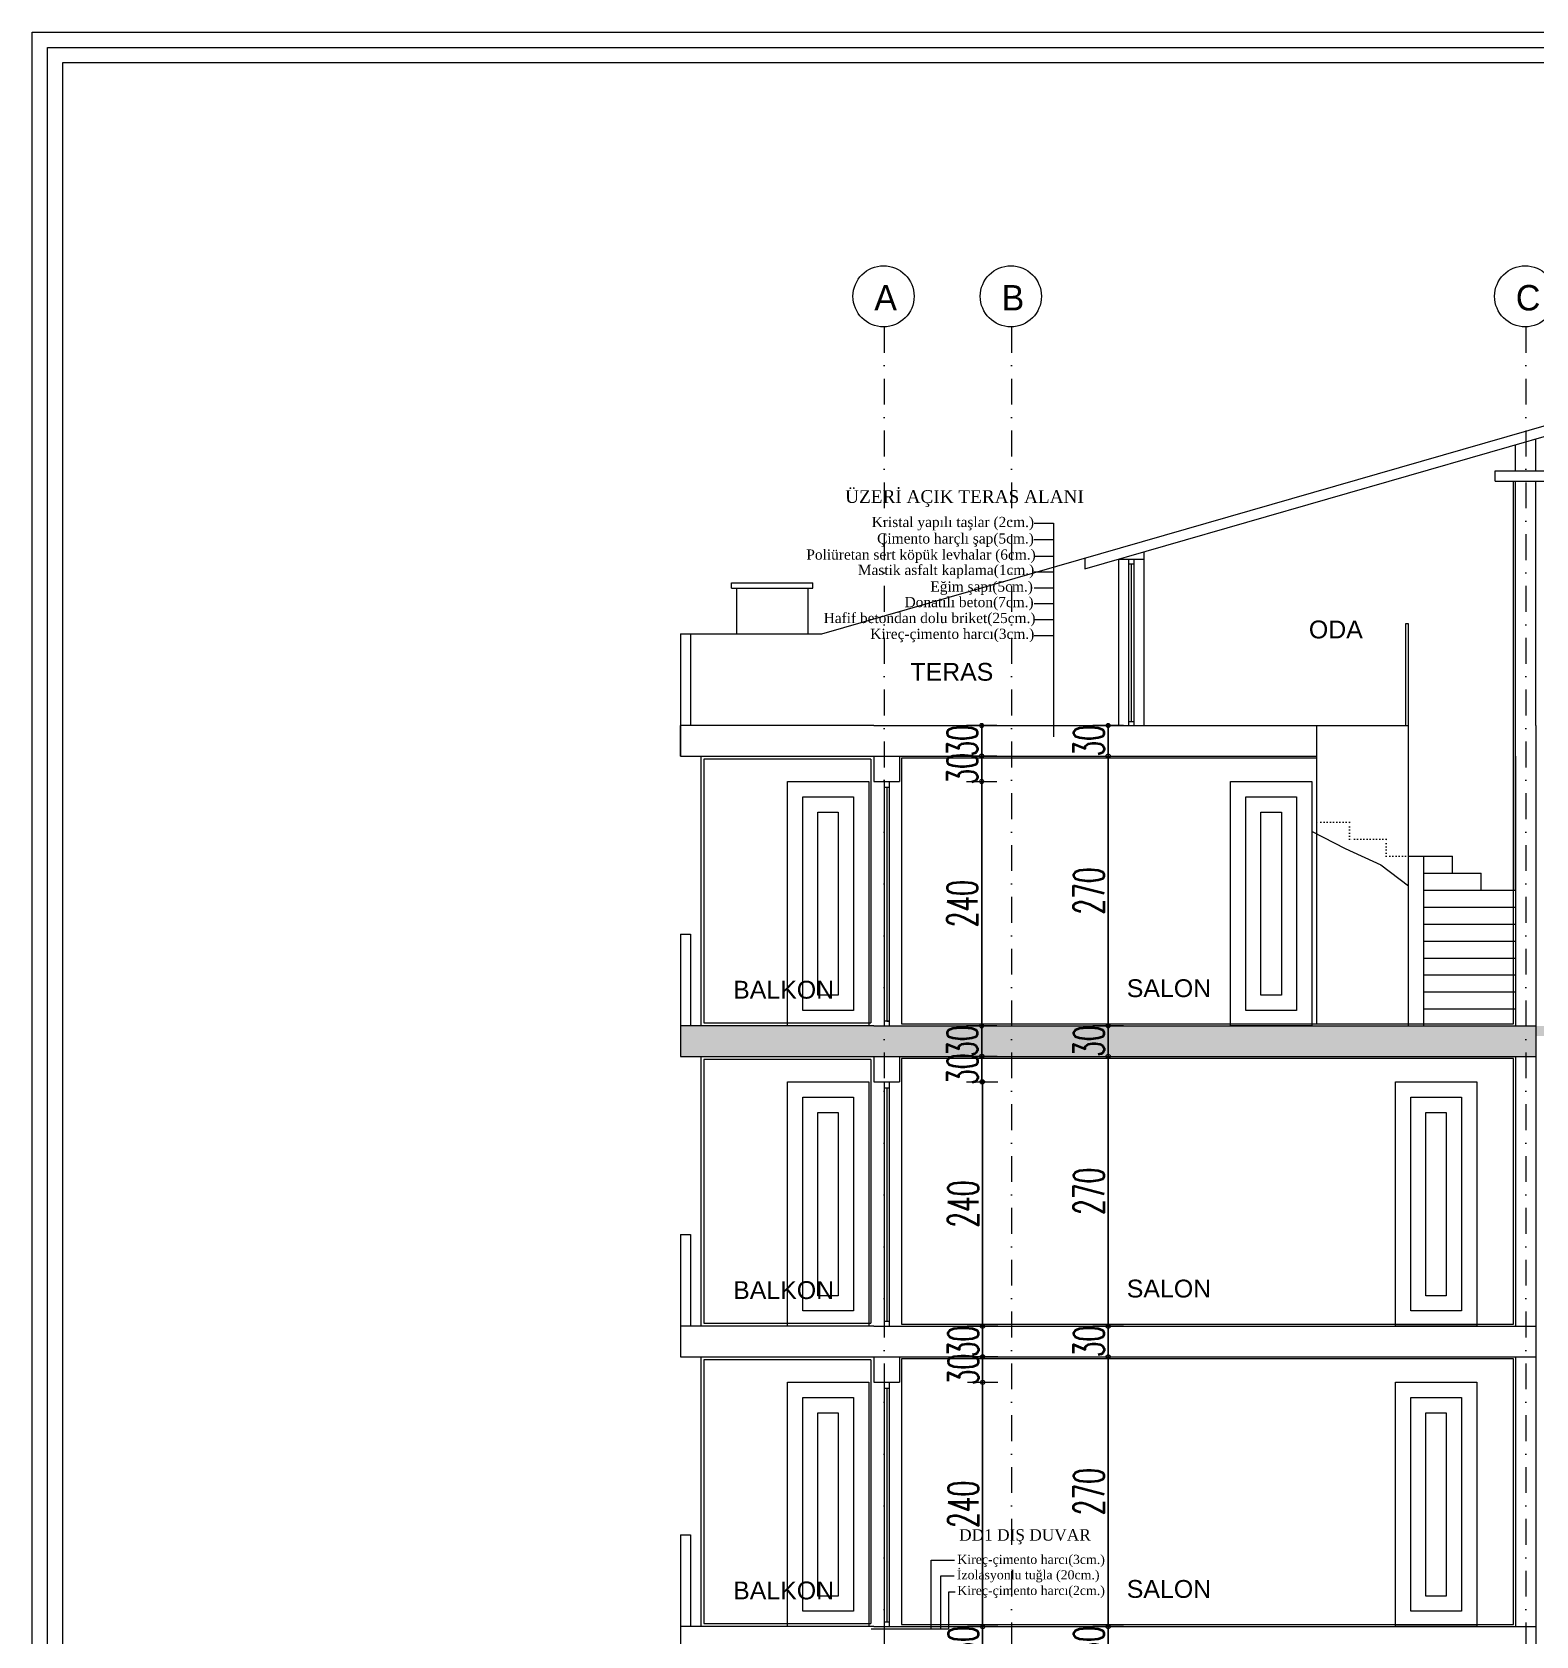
# Model space of a CAD drawing. Header units: millimetres. Extents: x -16104 to 67872, y -88009 to 12107.
# Drawn here: x 39122 to 40599, y 10532 to 12107 of the extents above; entities that cross this region are included whole.
import ezdxf

# ---------------------------------------------------------------- set-up
doc = ezdxf.new("R2010")
doc.units = ezdxf.units.MM
doc.linetypes.add('ACAD_ISO07W100', pattern=[3, 0, -3])
doc.linetypes.add('DASHDOTX2', pattern=[50.8, 25.4, -12.7, 0, -12.7])
doc.layers.get('0').update_dxf_attribs({"color": 241})
doc.layers.add('c05', color=32, linetype='Continuous', lineweight=13)
doc.layers.add('TARAMA', color=8, linetype='Continuous', lineweight=15)
doc.styles.add('DIM', font='Txttw.shx', dxfattribs={"width": 0.6})
doc.styles.add('ÖLÇÜ', font='times.ttf', dxfattribs={"height": 15})
doc.dimstyles.new('50', dxfattribs={"dimscale": 0, "dimtxt": 30, "dimasz": 1, "dimexe": 0, "dimexo": 2, "dimgap": 4, "dimtad": 1, "dimdec": 0, "dimzin": 0, "dimdsep": 46, "dimtxsty": 'DIM', "dimblk1": 'DOT', "dimblk2": 'DOT', "dimsah": 1, "dimcen": 1.5, "dimdle": 3, "dimse1": 1, "dimse2": 1, "dimclrd": 256, "dimclre": 9, "dimclrt": 256, "dimadec": 0, "dimazin": 0, "dimtfac": 0.24, "dimtdec": 0, "dimtix": 1, "dimtmove": 2, "dimatfit": 3, "dimldrblk": 'DOT', "dimfxl": 0, "dimtolj": 1, "dimtzin": 15, "dimarcsym": 0})
pattern_1 = [(45, (1786.5696, -7080.6812), (-1.76776695, 1.76776695), []), (45, (1788.3346, -7080.6812), (-1.76776695, 1.76776695), [1.2, -0.5])]

# ---------------------------------------------------------------- blocks, each defined once
blk = doc.blocks.new('DOT')
for p, q in [((-2, 0), (0, 0)), ((0, 15), (0, -15)), ((2, 0), (0, 0))]:
    blk.add_line(p, q)
blk.add_circle((0, 0), 2)
blk = doc.blocks.new('*D875')
at = {"layer": 'Defpoints', "color": 0, "transparency": 16777216}
for p in [(39973.7, 11396.1), (39973.7, 11371.1), (40054.5, 11371.1)]:
    blk.add_point(p, dxfattribs=at)
at = {"layer": 'TARAMA', "lineweight": -2, "transparency": 16777216}
for p, q in [((40054.5, 11397.1), (40054.5, 11398.1)), ((40054.5, 11396.1), (40054.5, 11371.1)), ((40054.5, 11370.1), (40054.5, 11369.1))]:
    blk.add_line(p, q, dxfattribs=at)
for p, rotation in [((40054.5, 11396.1), 270), ((40054.5, 11371.1), 90)]:
    blk.add_blockref('DOT', p, dxfattribs=dict(at, rotation=rotation))
at = {"layer": 'TARAMA', "transparency": 16777216, "insert": (40035.5, 11383.6), "char_height": 30, "attachment_point": 5, "rotation": 90, "style": 'DIM'}
blk.add_mtext('\\A1;30', dxfattribs=at)
blk = doc.blocks.new('*D268')
at = {"layer": 'Defpoints', "color": 0, "transparency": 16777216}
for p in [(40054.5, 11426.1), (40054.5, 11426.1), (40054.5, 11396.1)]:
    blk.add_point(p, dxfattribs=at)
at = {"layer": 'TARAMA', "lineweight": -2, "transparency": 16777216}
for p, q in [((40054.5, 11427.1), (40054.5, 11428.1)), ((40054.5, 11396.1), (40054.5, 11426.1)), ((40054.5, 11395.1), (40054.5, 11394.1))]:
    blk.add_line(p, q, dxfattribs=at)
for p, rotation in [((40054.5, 11426.1), 270), ((40054.5, 11396.1), 90)]:
    blk.add_blockref('DOT', p, dxfattribs=dict(at, rotation=rotation))
at = {"layer": 'TARAMA', "transparency": 16777216, "insert": (40035.5, 11411.1), "char_height": 30, "attachment_point": 5, "rotation": 90, "style": 'DIM'}
blk.add_mtext('\\A1;30', dxfattribs=at)
blk = doc.blocks.new('*D269')
at = {"layer": 'Defpoints', "color": 0, "transparency": 16777216}
for p in [(40052.5, 11371.1), (40042.5, 11131.1), (40054.5, 11131.1)]:
    blk.add_point(p, dxfattribs=at)
at = {"layer": 'TARAMA', "lineweight": -2, "transparency": 16777216}
blk.add_line((40054.5, 11370.1), (40054.5, 11132.1), dxfattribs=at)
for p, rotation in [((40054.5, 11371.1), 90), ((40054.5, 11131.1), 270)]:
    blk.add_blockref('DOT', p, dxfattribs=dict(at, rotation=rotation))
at = {"layer": 'TARAMA', "transparency": 16777216, "insert": (40035.5, 11251.1), "char_height": 30, "attachment_point": 5, "rotation": 90, "style": 'DIM'}
blk.add_mtext('\\A1;240', dxfattribs=at)
blk = doc.blocks.new('*D270')
at = {"layer": 'Defpoints', "color": 0, "transparency": 16777216}
for p in [(40054.5, 11131.1), (40054.5, 11101.1), (40054.5, 11101.1)]:
    blk.add_point(p, dxfattribs=at)
at = {"layer": 'TARAMA', "lineweight": -2, "transparency": 16777216}
for p, q in [((40054.5, 11132.1), (40054.5, 11133.1)), ((40054.5, 11131.1), (40054.5, 11101.1)), ((40054.5, 11100.1), (40054.5, 11099.1))]:
    blk.add_line(p, q, dxfattribs=at)
for p, rotation in [((40054.5, 11131.1), 270), ((40054.5, 11101.1), 90)]:
    blk.add_blockref('DOT', p, dxfattribs=dict(at, rotation=rotation))
at = {"layer": 'TARAMA', "transparency": 16777216, "insert": (40035.5, 11116.1), "char_height": 30, "attachment_point": 5, "rotation": 90, "style": 'DIM'}
blk.add_mtext('\\A1;30', dxfattribs=at)
blk = doc.blocks.new('*D876')
at = {"layer": 'Defpoints', "color": 0, "transparency": 16777216}
for p in [(39973.7, 11101.1), (39973.7, 11076.1), (40054.7, 11076.1)]:
    blk.add_point(p, dxfattribs=at)
at = {"layer": 'TARAMA', "lineweight": -2, "transparency": 16777216}
for p, q in [((40054.7, 11102.1), (40054.7, 11103.1)), ((40054.7, 11101.1), (40054.7, 11076.1)), ((40054.7, 11075.1), (40054.7, 11074.1))]:
    blk.add_line(p, q, dxfattribs=at)
for p, rotation in [((40054.7, 11101.1), 270), ((40054.7, 11076.1), 90)]:
    blk.add_blockref('DOT', p, dxfattribs=dict(at, rotation=rotation))
at = {"layer": 'TARAMA', "transparency": 16777216, "insert": (40035.7, 11088.6), "char_height": 30, "attachment_point": 5, "rotation": 90, "style": 'DIM'}
blk.add_mtext('\\A1;30', dxfattribs=at)
blk = doc.blocks.new('*D877')
at = {"layer": 'Defpoints', "color": 0, "transparency": 16777216}
for p in [(39973.7, 11076.1), (39973.7, 10836.1), (40055.3, 10836.1)]:
    blk.add_point(p, dxfattribs=at)
at = {"layer": 'TARAMA', "lineweight": -2, "transparency": 16777216}
blk.add_line((40055.3, 11075.1), (40055.3, 10837.1), dxfattribs=at)
for p, rotation in [((40055.3, 11076.1), 90), ((40055.3, 10836.1), 270)]:
    blk.add_blockref('DOT', p, dxfattribs=dict(at, rotation=rotation))
at = {"layer": 'TARAMA', "transparency": 16777216, "insert": (40036.3, 10956.1), "char_height": 30, "attachment_point": 5, "rotation": 90, "style": 'DIM'}
blk.add_mtext('\\A1;240', dxfattribs=at)
blk = doc.blocks.new('*D271')
at = {"layer": 'Defpoints', "color": 0, "transparency": 16777216}
for p in [(40055.3, 10836.1), (40055.3, 10806.1), (40055.3, 10806.1)]:
    blk.add_point(p, dxfattribs=at)
at = {"layer": 'TARAMA', "lineweight": -2, "transparency": 16777216}
for p, q in [((40055.3, 10837.1), (40055.3, 10838.1)), ((40055.3, 10836.1), (40055.3, 10806.1)), ((40055.3, 10805.1), (40055.3, 10804.1))]:
    blk.add_line(p, q, dxfattribs=at)
for p, rotation in [((40055.3, 10836.1), 270), ((40055.3, 10806.1), 90)]:
    blk.add_blockref('DOT', p, dxfattribs=dict(at, rotation=rotation))
at = {"layer": 'TARAMA', "transparency": 16777216, "insert": (40036.3, 10821.1), "char_height": 30, "attachment_point": 5, "rotation": 90, "style": 'DIM'}
blk.add_mtext('\\A1;30', dxfattribs=at)
blk = doc.blocks.new('*D878')
at = {"layer": 'Defpoints', "color": 0, "transparency": 16777216}
for p in [(39973.7, 10806.1), (39973.7, 10781.1), (40055.4, 10781.1)]:
    blk.add_point(p, dxfattribs=at)
at = {"layer": 'TARAMA', "lineweight": -2, "transparency": 16777216}
for p, q in [((40055.4, 10807.1), (40055.4, 10808.1)), ((40055.4, 10806.1), (40055.4, 10781.1)), ((40055.4, 10780.1), (40055.4, 10779.1))]:
    blk.add_line(p, q, dxfattribs=at)
for p, rotation in [((40055.4, 10806.1), 270), ((40055.4, 10781.1), 90)]:
    blk.add_blockref('DOT', p, dxfattribs=dict(at, rotation=rotation))
at = {"layer": 'TARAMA', "transparency": 16777216, "insert": (40036.4, 10793.6), "char_height": 30, "attachment_point": 5, "rotation": 90, "style": 'DIM'}
blk.add_mtext('\\A1;30', dxfattribs=at)
blk = doc.blocks.new('*D272')
at = {"layer": 'Defpoints', "color": 0, "transparency": 16777216}
for p in [(40053.4, 10781.1), (40053.4, 10541.1), (40055.4, 10541.1)]:
    blk.add_point(p, dxfattribs=at)
at = {"layer": 'TARAMA', "lineweight": -2, "transparency": 16777216}
blk.add_line((40055.4, 10780.1), (40055.4, 10542.1), dxfattribs=at)
for p, rotation in [((40055.4, 10781.1), 90), ((40055.4, 10541.1), 270)]:
    blk.add_blockref('DOT', p, dxfattribs=dict(at, rotation=rotation))
at = {"layer": 'TARAMA', "transparency": 16777216, "insert": (40036.4, 10661.1), "char_height": 30, "attachment_point": 5, "rotation": 90, "style": 'DIM'}
blk.add_mtext('\\A1;240', dxfattribs=at)
blk = doc.blocks.new('*D273')
at = {"layer": 'Defpoints', "color": 0, "transparency": 16777216}
for p in [(40055.4, 10541.1), (40055.4, 10511.1), (40055.4, 10511.1)]:
    blk.add_point(p, dxfattribs=at)
at = {"layer": 'TARAMA', "lineweight": -2, "transparency": 16777216}
for p, q in [((40055.4, 10542.1), (40055.4, 10543.1)), ((40055.4, 10541.1), (40055.4, 10511.1)), ((40055.4, 10510.1), (40055.4, 10509.1))]:
    blk.add_line(p, q, dxfattribs=at)
for p, rotation in [((40055.4, 10541.1), 270), ((40055.4, 10511.1), 90)]:
    blk.add_blockref('DOT', p, dxfattribs=dict(at, rotation=rotation))
at = {"layer": 'TARAMA', "transparency": 16777216, "insert": (40036.4, 10526.1), "char_height": 30, "attachment_point": 5, "rotation": 90, "style": 'DIM'}
blk.add_mtext('\\A1;30', dxfattribs=at)
blk = doc.blocks.new('*D298')
at = {"layer": 'Defpoints', "color": 0, "transparency": 16777216}
for p in [(40178.7, 11396.1), (40178.7, 11131.1), (40178.7, 11131.1)]:
    blk.add_point(p, dxfattribs=at)
at = {"layer": 'TARAMA', "lineweight": -2, "transparency": 16777216}
blk.add_line((40178.7, 11395.1), (40178.7, 11132.1), dxfattribs=at)
for p, rotation in [((40178.7, 11396.1), 90), ((40178.7, 11131.1), 270)]:
    blk.add_blockref('DOT', p, dxfattribs=dict(at, rotation=rotation))
at = {"layer": 'TARAMA', "transparency": 16777216, "insert": (40159.7, 11263.6), "char_height": 30, "attachment_point": 5, "rotation": 90, "style": 'DIM'}
blk.add_mtext('\\A1;270', dxfattribs=at)
blk = doc.blocks.new('*D881')
at = {"layer": 'Defpoints', "color": 0, "transparency": 16777216}
for p in [(40178.7, 11131.1), (40178.7, 11101.1), (40178.7, 11101.1)]:
    blk.add_point(p, dxfattribs=at)
at = {"layer": 'TARAMA', "lineweight": -2, "transparency": 16777216}
for p, q in [((40178.7, 11132.1), (40178.7, 11133.1)), ((40178.7, 11131.1), (40178.7, 11101.1)), ((40178.7, 11100.1), (40178.7, 11099.1))]:
    blk.add_line(p, q, dxfattribs=at)
for p, rotation in [((40178.7, 11131.1), 270), ((40178.7, 11101.1), 90)]:
    blk.add_blockref('DOT', p, dxfattribs=dict(at, rotation=rotation))
at = {"layer": 'TARAMA', "transparency": 16777216, "insert": (40159.7, 11116.1), "char_height": 30, "attachment_point": 5, "rotation": 90, "style": 'DIM'}
blk.add_mtext('\\A1;30', dxfattribs=at)
blk = doc.blocks.new('*D299')
at = {"layer": 'Defpoints', "color": 0, "transparency": 16777216}
for p in [(40178.7, 11101.1), (40178.7, 10836.1), (40178.7, 10836.1)]:
    blk.add_point(p, dxfattribs=at)
at = {"layer": 'TARAMA', "lineweight": -2, "transparency": 16777216}
blk.add_line((40178.7, 11100.1), (40178.7, 10837.1), dxfattribs=at)
for p, rotation in [((40178.7, 11101.1), 90), ((40178.7, 10836.1), 270)]:
    blk.add_blockref('DOT', p, dxfattribs=dict(at, rotation=rotation))
at = {"layer": 'TARAMA', "transparency": 16777216, "insert": (40159.7, 10968.6), "char_height": 30, "attachment_point": 5, "rotation": 90, "style": 'DIM'}
blk.add_mtext('\\A1;270', dxfattribs=at)
blk = doc.blocks.new('*D300')
at = {"layer": 'Defpoints', "color": 0, "transparency": 16777216}
for p in [(40178.7, 10836.1), (40178.7, 10806.1), (40178.7, 10806.1)]:
    blk.add_point(p, dxfattribs=at)
at = {"layer": 'TARAMA', "lineweight": -2, "transparency": 16777216}
for p, q in [((40178.7, 10837.1), (40178.7, 10838.1)), ((40178.7, 10836.1), (40178.7, 10806.1)), ((40178.7, 10805.1), (40178.7, 10804.1))]:
    blk.add_line(p, q, dxfattribs=at)
for p, rotation in [((40178.7, 10836.1), 270), ((40178.7, 10806.1), 90)]:
    blk.add_blockref('DOT', p, dxfattribs=dict(at, rotation=rotation))
at = {"layer": 'TARAMA', "transparency": 16777216, "insert": (40159.7, 10821.1), "char_height": 30, "attachment_point": 5, "rotation": 90, "style": 'DIM'}
blk.add_mtext('\\A1;30', dxfattribs=at)
blk = doc.blocks.new('*D301')
at = {"layer": 'Defpoints', "color": 0, "transparency": 16777216}
for p in [(40178.7, 10806.1), (40178.7, 10541.1), (40178.7, 10541.1)]:
    blk.add_point(p, dxfattribs=at)
at = {"layer": 'TARAMA', "lineweight": -2, "transparency": 16777216}
blk.add_line((40178.7, 10805.1), (40178.7, 10542.1), dxfattribs=at)
for p, rotation in [((40178.7, 10806.1), 90), ((40178.7, 10541.1), 270)]:
    blk.add_blockref('DOT', p, dxfattribs=dict(at, rotation=rotation))
at = {"layer": 'TARAMA', "transparency": 16777216, "insert": (40159.7, 10673.6), "char_height": 30, "attachment_point": 5, "rotation": 90, "style": 'DIM'}
blk.add_mtext('\\A1;270', dxfattribs=at)
blk = doc.blocks.new('*D302')
at = {"layer": 'Defpoints', "color": 0, "transparency": 16777216}
for p in [(40178.7, 10541.1), (40178.7, 10511.1), (40178.7, 10511.1)]:
    blk.add_point(p, dxfattribs=at)
at = {"layer": 'TARAMA', "lineweight": -2, "transparency": 16777216}
for p, q in [((40178.7, 10542.1), (40178.7, 10543.1)), ((40178.7, 10541.1), (40178.7, 10511.1)), ((40178.7, 10510.1), (40178.7, 10509.1))]:
    blk.add_line(p, q, dxfattribs=at)
for p, rotation in [((40178.7, 10541.1), 270), ((40178.7, 10511.1), 90)]:
    blk.add_blockref('DOT', p, dxfattribs=dict(at, rotation=rotation))
at = {"layer": 'TARAMA', "transparency": 16777216, "insert": (40159.7, 10526.1), "char_height": 30, "attachment_point": 5, "rotation": 90, "style": 'DIM'}
blk.add_mtext('\\A1;30', dxfattribs=at)
blk = doc.blocks.new('*D503')
at = {"layer": 'Defpoints', "color": 0, "transparency": 16777216}
for p in [(40178.7, 11426.1), (40178.7, 11426.1), (40178.7, 11396.1)]:
    blk.add_point(p, dxfattribs=at)
at = {"layer": 'TARAMA', "lineweight": -2, "transparency": 16777216}
for p, q in [((40178.7, 11427.1), (40178.7, 11428.1)), ((40178.7, 11396.1), (40178.7, 11426.1)), ((40178.7, 11395.1), (40178.7, 11394.1))]:
    blk.add_line(p, q, dxfattribs=at)
for p, rotation in [((40178.7, 11426.1), 270), ((40178.7, 11396.1), 90)]:
    blk.add_blockref('DOT', p, dxfattribs=dict(at, rotation=rotation))
at = {"layer": 'TARAMA', "transparency": 16777216, "insert": (40159.7, 11411.1), "char_height": 30, "attachment_point": 5, "rotation": 90, "style": 'DIM'}
blk.add_mtext('\\A1;30', dxfattribs=at)

msp = doc.modelspace()

# ---------------------------------------------------------------- hatches: boundary and pattern name
at = {"layer": 'TARAMA'}
h = msp.add_hatch(dxfattribs=at)
h.set_pattern_fill('JIS_STN_2.5,_O', color=256)
h.set_pattern_definition(pattern_1)
h.paths.add_polyline_path([(41263.5, 11416.1), (41348.7, 11416.1), (41348.7, 11426.1), (41227.7, 11426.1), (41227.7, 11408), (41194.7, 11408), (41194.7, 11392.7), (41166.7, 11392.7), (41166.7, 11377.4), (41138.7, 11377.4), (41138.7, 11362.1), (41110.7, 11362.1), (41110.7, 11346.8), (41082.7, 11346.8), (41082.7, 11331.5), (41054.7, 11331.5), (41054.7, 11316.2), (41026.7, 11316.2), (41026.7, 11300.9), (40998.7, 11300.9), (40998.7, 11285.6), (40970.7, 11285.6), (40970.7, 11270.2), (40942.7, 11270.2), (40942.7, 11254.9), (40914.7, 11254.9), (40914.7, 11239.6), (40886.7, 11239.6), (40886.7, 11224.3), (40858.7, 11224.3), (40858.7, 11209), (40830.7, 11209), (40830.7, 11193.7), (40802.7, 11193.7), (40802.7, 11178.4), (40774.7, 11178.4), (40774.7, 11163.1), (40746.7, 11163.1), (40746.7, 11147.7), (40718.7, 11147.7), (40718.7, 11131.1), (40598.7, 11131.1), (40598.7, 11121.1), (40718.4, 11121.1)])
h = msp.add_hatch(dxfattribs=at)
h.set_pattern_fill('JIS_STN_2.5,_O', color=256)
h.set_pattern_definition(pattern_1)
h.paths.add_polyline_path([(40598.7, 11101.1), (40598.7, 11131.1), (39948.7, 11131.1), (39758.7, 11131.1), (39758.7, 11101.1)])
h = msp.add_hatch(dxfattribs=at)
h.set_pattern_fill('JIS_STN_2.5,_O', color=256)
h.set_pattern_definition([(45, (1786.5696, -7375.6812), (-1.76776695, 1.76776695), []), (45, (1788.3346, -7375.6812), (-1.76776695, 1.76776695), [1.2, -0.5])])
h.paths.add_polyline_path([(39758.7, 11101.1), (40598.7, 11101.1), (40598.7, 11131.1), (39948.7, 11131.1), (39758.7, 11131.1)])
h = msp.add_hatch(dxfattribs=at)
h.set_pattern_fill('JIS_STN_2.5,_O', color=256)
h.set_pattern_definition([(45, (1786.5696, -7670.6812), (-1.76776695, 1.76776695), []), (45, (1788.3346, -7670.6812), (-1.76776695, 1.76776695), [1.2, -0.5])])
h.paths.add_polyline_path([(40598.7, 11101.1), (40598.7, 11131.1), (39948.7, 11131.1), (39758.7, 11131.1), (39758.7, 11101.1)])
h = msp.add_hatch(dxfattribs=at)
h.set_pattern_fill('JIS_STN_2.5,_O', color=256)
h.set_pattern_definition([(45, (1786.5696, -7965.6812), (-1.76776695, 1.76776695), []), (45, (1788.3346, -7965.6812), (-1.76776695, 1.76776695), [1.2, -0.5])])
h.paths.add_polyline_path([(40598.7, 11101.1), (40598.7, 11131.1), (39948.7, 11131.1), (39758.7, 11131.1), (39758.7, 11101.1)])
h = msp.add_hatch(dxfattribs=at)
h.set_pattern_fill('JIS_STN_2.5,_O', color=256)
h.set_pattern_definition([(45, (1786.5696, -8260.6812), (-1.76776695, 1.76776695), []), (45, (1788.3346, -8260.6812), (-1.76776695, 1.76776695), [1.2, -0.5])])
h.paths.add_polyline_path([(40598.7, 11101.1), (40598.7, 11131.1), (39948.7, 11131.1), (39758.7, 11131.1), (39758.7, 11101.1)])
h = msp.add_hatch(dxfattribs=at)
h.set_pattern_fill('JIS_STN_2.5,_O', color=256)
h.set_pattern_definition([(45, (1786.5696, -8555.6812), (-1.76776695, 1.76776695), []), (45, (1788.3346, -8555.6812), (-1.76776695, 1.76776695), [1.2, -0.5])])
h.paths.add_polyline_path([(40598.7, 11101.1), (40598.7, 11131.1), (39948.7, 11131.1), (39758.7, 11131.1), (39758.7, 11101.1)])

# ---------------------------------------------------------------- linework, layer by layer
at = {"layer": 'c05'}
for points in [[(42652.3, 8939.6), (42652.3, 8729.3), (39122.1, 8729.3), (39122.1, 12107.1), (42652.3, 12107.1), (42652.3, 10251)], [(42652.3, 8939.6), (42652.3, 8729.3), (39122.1, 8729.3), (39122.1, 12107.1), (42652.3, 12107.1), (42652.3, 10251)], [(42637.3, 8939.6), (42637.3, 8744.3), (39137.1, 8744.3), (39137.1, 12092.1), (42637.3, 12092.1), (42637.3, 10251)], [(42622.3, 8939.6), (42622.3, 8759.3), (39152.1, 8759.3), (39152.1, 12077.1), (42622.3, 12077.1), (42622.3, 10251)]]:
    msp.add_lwpolyline(points, dxfattribs=at)
at = {"layer": 'TARAMA'}
for p, q in [((39897.5, 11516.1), (40973.7, 11826.1)), ((40155.9, 11580.1), (40973.6, 11815.7)), ((40598.7, 11676.1), (40598.7, 11707.7)), ((40578.7, 11676.1), (40578.7, 11701.9)), ((40558.7, 11676.1), (41388.7, 11676.1)), ((40558.7, 11666.1), (40558.7, 11676.1)), ((40558.7, 11666.1), (41388.7, 11666.1)), ((40578.7, 11264.4), (40578.7, 11666.1)), ((40598.7, 11426.1), (40598.7, 11666.1)), ((40106, 11624.8), (40125.1, 11624.8)), ((40125.1, 11624.8), (40125.1, 11414.9)), ((40106, 11608.7), (40125.1, 11608.7)), ((40213.7, 11596.8), (40213.7, 11426.1)), ((40106, 11592.5), (40125.1, 11592.5)), ((40155.9, 11590.5), (40155.9, 11580.1)), ((40188.7, 11589.5), (40188.7, 11426.1)), ((40188.7, 11589.5), (40213.7, 11589.5)), ((40198.7, 11589.5), (40198.7, 11426.1)), ((40198.7, 11584.8), (40203.7, 11584.8)), ((40201.2, 11584.8), (40201.2, 11429.9)), ((40203.7, 11589.5), (40203.7, 11426.1)), ((39808.7, 11566.1), (39888.7, 11566.1)), ((39808.7, 11561.1), (39808.7, 11566.1)), ((39888.7, 11561.1), (39888.7, 11566.1)), ((40106, 11577), (40125.1, 11577)), ((39808.7, 11561.1), (39888.7, 11561.1)), ((39813.7, 11561.1), (39813.7, 11516.1)), ((39883.7, 11561.1), (39883.7, 11516.1)), ((40106, 11561.4), (40125.1, 11561.4)), ((40106, 11545.8), (40125.1, 11545.8)), ((40106, 11530.2), (40125.1, 11530.2)), ((39758.7, 11516.1), (39768.7, 11516.1)), ((39758.7, 11516.1), (39758.7, 11426.1)), ((39758.7, 11516.1), (39758.7, 11396.1)), ((39768.7, 11516.1), (39768.7, 11426.1)), ((39768.7, 11516.1), (39897.5, 11516.1)), ((39883.7, 11516.1), (39897.5, 11516.1)), ((40106, 11514.6), (40125.1, 11514.6)), ((40473.7, 11526.1), (40470.7, 11526.1)), ((40470.7, 11526.1), (40470.7, 11426.1)), ((40473.7, 11426.1), (40473.7, 11526.1)), ((39948.7, 11426.1), (39758.7, 11426.1)), ((39758.7, 11396.1), (39758.7, 11426.1)), ((39948.7, 11426.1), (40383.7, 11426.1)), ((40198.7, 11429.9), (40203.7, 11429.9)), ((40383.7, 11133.1), (40383.7, 11426.1)), ((40383.7, 11426.1), (40473.7, 11426.1)), ((40473.7, 11131.1), (40473.7, 11426.1)), ((40598.7, 11426.1), (40598.7, 11131.1)), ((39758.7, 11396.1), (40383.7, 11396.1)), ((39778.7, 11396.1), (39778.7, 11131.1)), ((39948.7, 11396.1), (39948.7, 11371.1)), ((39973.7, 11396.1), (39973.7, 11371.1)), ((40578.7, 11396.1), (40578.7, 11131.1)), ((39948.7, 11371.1), (39973.7, 11371.1)), ((39958.7, 11371.1), (39958.7, 11131.1)), ((39958.7, 11365.4), (39963.7, 11365.4)), ((39961.2, 11365.4), (39961.2, 11135.6)), ((39963.7, 11371.1), (39963.7, 11131.1)), ((40379, 11322.1), (40411.3, 11305.3)), ((40411.3, 11305.3), (40446.3, 11289.1)), ((40473.7, 11297.7), (40516.8, 11297.7)), ((40488.7, 11131.1), (40488.7, 11297.7)), ((40516.8, 11281), (40516.8, 11297.7)), ((40446.3, 11289.1), (40473.7, 11268.5)), ((40488.7, 11281), (40544.9, 11281)), ((40544.9, 11264.4), (40544.9, 11281)), ((40488.7, 11264.4), (40578.7, 11264.4)), ((40488.7, 11247.7), (40578.7, 11247.7)), ((40488.7, 11231), (40578.7, 11231)), ((39758.7, 11221.1), (39768.7, 11221.1)), ((39758.7, 11221.1), (39758.7, 11131.1)), ((39758.7, 11221.1), (39758.7, 11101.1)), ((39768.7, 11221.1), (39768.7, 11131.1)), ((40488.7, 11214.4), (40578.7, 11214.4)), ((40488.7, 11197.7), (40578.7, 11197.7)), ((40488.7, 11181.1), (40578.7, 11181.1)), ((40488.7, 11164.4), (40578.7, 11164.4)), ((40488.7, 11147.7), (40578.7, 11147.7)), ((39948.7, 11131.1), (39758.7, 11131.1)), ((39948.7, 11131.1), (40598.7, 11131.1)), ((39963.7, 11135.6), (39958.7, 11135.6)), ((39961.2, 11135.6), (39963.7, 11135.6)), ((40598.7, 11131.1), (40598.7, 10836.1)), ((39758.7, 11101.1), (40598.7, 11101.1)), ((39778.7, 11101.1), (39778.7, 10836.1)), ((39948.7, 11101.1), (39948.7, 11076.1)), ((39973.7, 11101.1), (39973.7, 11076.1)), ((40578.7, 11101.1), (40578.7, 10836.1)), ((39948.7, 11076.1), (39973.7, 11076.1)), ((39958.7, 11076.1), (39958.7, 10836.1)), ((39963.7, 11076.1), (39963.7, 10836.1)), ((39958.7, 11070.4), (39963.7, 11070.4)), ((39961.2, 11070.4), (39961.2, 10840.6)), ((39758.7, 10926.1), (39768.7, 10926.1)), ((39758.7, 10926.1), (39758.7, 10836.1)), ((39758.7, 10926.1), (39758.7, 10806.1)), ((39768.7, 10926.1), (39768.7, 10836.1)), ((39963.7, 10840.6), (39958.7, 10840.6)), ((39948.7, 10836.1), (39758.7, 10836.1)), ((39948.7, 10836.1), (40598.7, 10836.1)), ((40598.7, 10836.1), (40598.7, 10541.1)), ((39758.7, 10806.1), (40598.7, 10806.1)), ((39778.7, 10806.1), (39778.7, 10541.1)), ((39948.7, 10806.1), (39948.7, 10781.1)), ((39973.7, 10806.1), (39973.7, 10781.1)), ((40578.7, 10806.1), (40578.7, 10541.1)), ((39948.7, 10781.1), (39973.7, 10781.1)), ((39958.7, 10781.1), (39958.7, 10541.1)), ((39958.7, 10775.4), (39963.7, 10775.4)), ((39961.2, 10775.4), (39961.2, 10545.6)), ((39963.7, 10781.1), (39963.7, 10541.1)), ((39758.7, 10631.1), (39768.7, 10631.1)), ((39758.7, 10631.1), (39758.7, 10541.1)), ((39758.7, 10631.1), (39758.7, 10511.1)), ((39768.7, 10631.1), (39768.7, 10541.1)), ((40004.8, 10606.2), (40027.8, 10606.2)), ((40004.8, 10538.6), (40004.8, 10606.2)), ((40014.2, 10590.8), (40027.6, 10590.8)), ((40014.2, 10538.6), (40014.2, 10590.8)), ((40022.2, 10575.2), (40028.5, 10575.2)), ((40022.2, 10538.6), (40022.2, 10575.2)), ((39948.7, 10541.1), (39758.7, 10541.1)), ((40022.2, 10538.6), (39946, 10538.6)), ((39948.7, 10541.1), (40598.7, 10541.1)), ((39963.7, 10545.6), (39958.7, 10545.6)), ((40598.7, 10541.1), (40598.7, 10246.1))]:
    msp.add_line(p, q, dxfattribs=at)
at = {"layer": 'TARAMA', "linetype": 'DASHDOTX2'}
for p, q in [((39958.7, 11817.6), (39958.7, 9008.1)), ((40083.7, 11817.6), (40083.7, 9008.1)), ((40588.6, 11817.6), (40588.6, 9008.1))]:
    msp.add_line(p, q, dxfattribs=at)
at = {"layer": 'TARAMA', "linetype": 'ACAD_ISO07W100'}
for p, q in [((40415.5, 11331), (40383.7, 11331)), ((40415.5, 11314.3), (40415.5, 11331)), ((40451.5, 11314.3), (40415.5, 11314.3)), ((40451.5, 11297.7), (40451.5, 11314.3)), ((40473.7, 11297.7), (40451.5, 11297.7))]:
    msp.add_line(p, q, dxfattribs=at)
at = {"layer": 'TARAMA'}
for points in [[(40383.7, 11394.1), (39975.7, 11394.1), (39975.7, 11133.1), (40576.7, 11133.1), (40576.7, 11666.1)], [(39945.7, 11393.1), (39781.7, 11393.1), (39781.7, 11134.1), (39945.7, 11134.1)], [(39945.7, 11393.1), (39945.7, 11371.1), (39945.7, 11134.1)], [(39863.7, 11371.1), (39943.7, 11371.1), (39943.7, 11131.1), (39863.7, 11131.1), (39863.7, 11371.1)], [(40298.7, 11371.1), (40378.7, 11371.1), (40378.7, 11131.1), (40298.7, 11131.1), (40298.7, 11371.1)], [(39945.7, 11098.1), (39781.7, 11098.1), (39781.7, 10839.1), (39945.7, 10839.1)], [(39945.7, 11098.1), (39945.7, 11076.1), (39945.7, 10839.1)], [(39863.7, 11076.1), (39943.7, 11076.1), (39943.7, 10836.1), (39863.7, 10836.1), (39863.7, 11076.1)], [(40460.7, 11076.1), (40540.7, 11076.1), (40540.7, 10836.1), (40460.7, 10836.1), (40460.7, 11076.1)], [(39945.7, 10803.1), (39781.7, 10803.1), (39781.7, 10544.1), (39945.7, 10544.1)], [(39945.7, 10803.1), (39945.7, 10781.1), (39945.7, 10544.1)], [(39863.7, 10781.1), (39943.7, 10781.1), (39943.7, 10541.1), (39863.7, 10541.1), (39863.7, 10781.1)], [(40460.7, 10781.1), (40540.7, 10781.1), (40540.7, 10541.1), (40460.7, 10541.1), (40460.7, 10781.1)]]:
    msp.add_lwpolyline(points, dxfattribs=at)
for points in [[(39878.7, 11356.1), (39928.7, 11356.1), (39928.7, 11146.1), (39878.7, 11146.1)], [(40313.7, 11356.1), (40363.7, 11356.1), (40363.7, 11146.1), (40313.7, 11146.1)], [(39893.7, 11341.1), (39913.7, 11341.1), (39913.7, 11161.1), (39893.7, 11161.1)], [(40328.7, 11341.1), (40348.7, 11341.1), (40348.7, 11161.1), (40328.7, 11161.1)], [(40576.7, 11099.1), (39975.7, 11099.1), (39975.7, 10838.1), (40576.7, 10838.1)], [(39878.7, 11061.1), (39928.7, 11061.1), (39928.7, 10851.1), (39878.7, 10851.1)], [(40475.7, 11061.1), (40525.7, 11061.1), (40525.7, 10851.1), (40475.7, 10851.1)], [(39893.7, 11046.1), (39913.7, 11046.1), (39913.7, 10866.1), (39893.7, 10866.1)], [(40490.7, 11046.1), (40510.7, 11046.1), (40510.7, 10866.1), (40490.7, 10866.1)], [(40576.7, 10804.1), (39975.7, 10804.1), (39975.7, 10543.1), (40576.7, 10543.1)], [(39878.7, 10766.1), (39928.7, 10766.1), (39928.7, 10556.1), (39878.7, 10556.1)], [(40475.7, 10766.1), (40525.7, 10766.1), (40525.7, 10556.1), (40475.7, 10556.1)], [(39893.7, 10751.1), (39913.7, 10751.1), (39913.7, 10571.1), (39893.7, 10571.1)], [(40490.7, 10751.1), (40510.7, 10751.1), (40510.7, 10571.1), (40490.7, 10571.1)]]:
    msp.add_lwpolyline(points, close=True, dxfattribs=at)
at = {"layer": 'TARAMA', "linetype": 'ByBlock'}
for centre in [(39958.1, 11847.6), (40083.1, 11847.6), (40588.1, 11847.6)]:
    msp.add_circle(centre, 30, dxfattribs=at)

# ---------------------------------------------------------------- texts
at = {"layer": 'TARAMA', "style": 'ÖLÇÜ'}
for s, height, p in [('ÜZERİ AÇIK TERAS ALANI', 12.5, (39920.4, 11644.7)), ('DD1 DIŞ DUVAR', 11.25, (40032.3, 10625.5))]:
    msp.add_text(s, height=height, dxfattribs=at).set_placement(p)
at = {"layer": 'TARAMA', "ltscale": 0.8, "style": 'ÖLÇÜ'}
for s, height, p in [('Kristal yapılı taşlar (2cm.)', 10, (39946.5, 11621)), ('Çimento harçlı şap(5cm.)', 10, (39951.8, 11604.8)), ('Poliüretan sert köpük levhalar (6cm.)', 10, (39882.3, 11589)), ('Mastik asfalt kaplama(1cm.)', 10, (39932.9, 11573.9)), ('Eğim şapı(5cm.)', 10, (40004.1, 11557.6)), ('Donatılı beton(7cm.)', 10, (39978.8, 11542.3)), ('Hafif betondan dolu briket(25cm.)', 10, (39899.3, 11526.7)), ('Kireç-çimento harcı(3cm.)', 10, (39945.1, 11511.1)), ('Kireç-çimento harcı(3cm.)', 9, (40030.5, 10602.6)), ('İzolasyonlu tuğla (20cm.)', 9, (40030.1, 10587.5)), ('Kireç-çimento harcı(2cm.)', 9, (40030.5, 10572.1))]:
    msp.add_text(s, height=height, dxfattribs=at).set_placement(p)
at = {"layer": 'TARAMA'}
for s, insert, char_height, width, attachment_point in [('A', (39949, 11858.7), 25, 35.659, 1), ('B', (40074, 11858.7), 25, 35.659, 1), ('C', (40578.9, 11858.7), 25, 35.659, 1), ('{\\fArial|b0|i0|c162|p34;ODA}', (40428.7, 11511.4), 17.5, 1076.841, 9), ('{\\fArial|b0|i0|c162|p34;TERAS}', (40065.9, 11469.8), 17.5, 1076.841, 9), ('{\\fArial|b0|i0|c162|p34;BALKON}', (39909.6, 11157.6), 17.5, 1076.841, 9), ('{\\fArial|b0|i0|c162|p34;SALON}', (40279.8, 11159.1), 17.5, 1076.841, 9), ('{\\fArial|b0|i0|c162|p34;BALKON}', (39909.6, 10862.6), 17.5, 1076.841, 9), ('{\\fArial|b0|i0|c162|p34;SALON}', (40279.8, 10864.1), 17.5, 1076.841, 9), ('{\\fArial|b0|i0|c162|p34;BALKON}', (39909.6, 10567.6), 17.5, 1076.841, 9), ('{\\fArial|b0|i0|c162|p34;SALON}', (40279.8, 10569.1), 17.5, 1076.841, 9)]:
    msp.add_mtext(s, dxfattribs=dict(at, insert=insert, char_height=char_height, width=width, attachment_point=attachment_point))

# ---------------------------------------------------------------- dimensions: what is measured, and where the dimension line sits
for base, p1, p2, picture, middle in [((40054.5, 11426.1), (40054.5, 11396.1), (40054.5, 11426.1), '*D268', (40035.5, 11411.1)), ((40178.7, 11426.1), (40178.7, 11396.1), (40178.7, 11426.1), '*D503', (40159.7, 11411.1)), ((40054.5, 11131.1), (40052.5, 11371.1), (40042.5, 11131.1), '*D269', (40035.5, 11251.1)), ((40054.5, 11101.1), (40054.5, 11131.1), (40054.5, 11101.1), '*D270', (40035.5, 11116.1)), ((40178.7, 11101.1), (40178.7, 11131.1), (40178.7, 11101.1), '*D881', (40159.7, 11116.1)), ((40055.3, 10836.1), (39973.7, 11076.1), (39973.7, 10836.1), '*D877', (40036.3, 10956.1)), ((40055.3, 10806.1), (40055.3, 10836.1), (40055.3, 10806.1), '*D271', (40036.3, 10821.1)), ((40178.7, 10806.1), (40178.7, 10836.1), (40178.7, 10806.1), '*D300', (40159.7, 10821.1)), ((40055.4, 10541.1), (40053.4, 10781.1), (40053.4, 10541.1), '*D272', (40036.4, 10661.1)), ((40055.4, 10511.1), (40055.4, 10541.1), (40055.4, 10511.1), '*D273', (40036.4, 10526.1)), ((40178.7, 10511.1), (40178.7, 10541.1), (40178.7, 10511.1), '*D302', (40159.7, 10526.1))]:
    dim = msp.add_linear_dim(base=base, p1=p1, p2=p2, angle=90, dimstyle='50', override={"dimscale": 1}, dxfattribs=at)
    dim.commit()
    dim.dimension.update_dxf_attribs({"geometry": picture, "text_midpoint": middle})
for base, p1, p2, text, picture, middle in [((40054.5, 11371.1), (39973.7, 11396.1), (39973.7, 11371.1), '30', '*D875', (40035.5, 11383.6)), ((40178.7, 11131.1), (40178.7, 11396.1), (40178.7, 11131.1), '270', '*D298', (40159.7, 11263.6)), ((40054.7, 11076.1), (39973.7, 11101.1), (39973.7, 11076.1), '30', '*D876', (40035.7, 11088.6)), ((40178.7, 10836.1), (40178.7, 11101.1), (40178.7, 10836.1), '270', '*D299', (40159.7, 10968.6)), ((40055.4, 10781.1), (39973.7, 10806.1), (39973.7, 10781.1), '30', '*D878', (40036.4, 10793.6)), ((40178.7, 10541.1), (40178.7, 10806.1), (40178.7, 10541.1), '270', '*D301', (40159.7, 10673.6))]:
    dim = msp.add_linear_dim(base=base, p1=p1, p2=p2, angle=90, text=text, dimstyle='50', override={"dimscale": 1}, dxfattribs=at)
    dim.commit()
    dim.dimension.update_dxf_attribs({"geometry": picture, "text_midpoint": middle})

doc.saveas('drawing.dxf')
